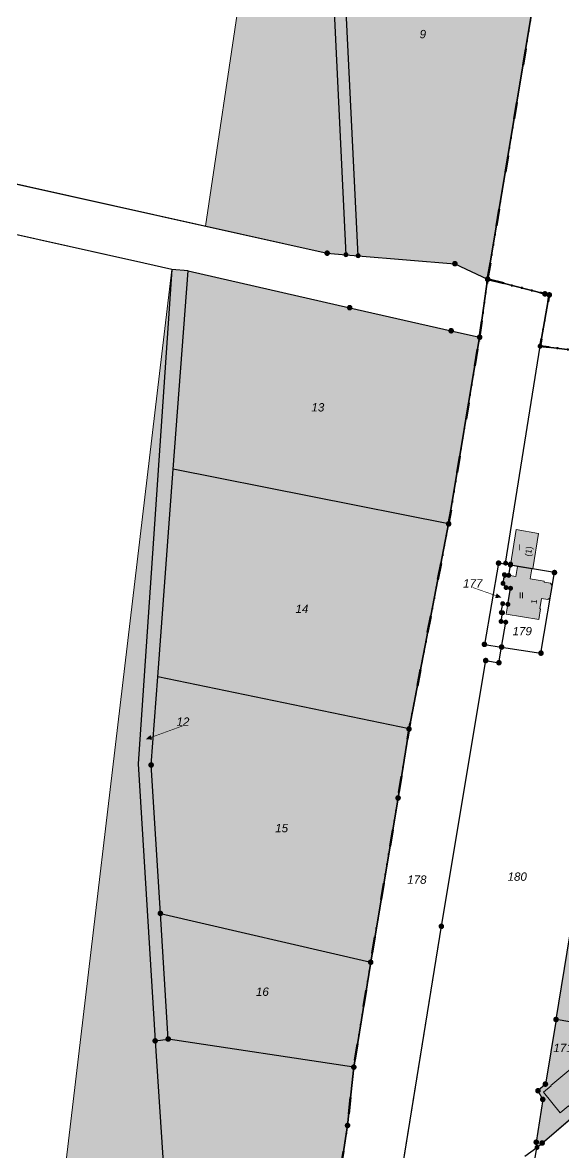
# Model space of a CAD drawing. Header units: metres. Extents: x 361930 to 363047, y 5819267 to 5821471.
# Drawn here: x 362194.5 to 362357.3, y 5820313.4 to 5820653.1 of the extents above; entities that cross this region are included whole.
import ezdxf
from ezdxf.enums import TextEntityAlignment as Align

# ---------------------------------------------------------------- set-up
doc = ezdxf.new("R2010")
doc.units = ezdxf.units.M
doc.linetypes.add('AX_Flurgrenze_2012', pattern=[16.03, 5, -2.5, 0.01, -3, 0.01, -3, 0.01, -2.5])
doc.layers.add('03-Kataster', color=2, linetype='Continuous')
for name, color, linetype, plot in [('AP_Grenzpunkt', 7, 'Continuous', False), ('AP_LPO', 7, 'Continuous', False), ('AP_PTO', 7, 'Continuous', False), ('AX_BesondereFlurstuecksgrenze', 7, 'Continuous', False), ('AX_Festlegung', 7, 'Continuous', False), ('AX_Gebaeude_Schraffur', 7, 'Continuous', False), ('AX_Gebaeude_Umgrenzung', 7, 'Continuous', False), ('AX_Nutzung_Schraffur', 7, 'Continuous', False), ('AX_Nutzung_Umgrenzung', 7, 'Continuous', False)]:
    doc.layers.add(name, color=color, linetype=linetype, plot=plot)
doc.styles.add('AX_4070', font='arial.ttf', dxfattribs={"height": 1.8})
doc.styles.add('AX_4111', font='ariali.ttf', dxfattribs={"height": 2.5})

# ---------------------------------------------------------------- blocks, each defined once
blk = doc.blocks.new('*U8')
h = blk.add_hatch(color=0)
h.dxf.hatch_style = 1
h.paths.add_polyline_path([(7.07, -2.47), (7.26, -1.91), (8.49, -2.96), (6.87, -3.04)])
at = {"color": 0, "lineweight": 18, "const_width": 0.18}
blk.add_lwpolyline([(0, 0), (8.31, -2.91)], dxfattribs=at)
at = {"color": 0, "const_width": 0.18}
blk.add_lwpolyline([(7.06, -2.47), (7.26, -1.9), (8.47, -2.97), (6.86, -3.04)], close=True, dxfattribs=at)
blk = doc.blocks.new('*U22')
h = blk.add_hatch(color=0)
h.dxf.hatch_style = 1
h.paths.add_polyline_path([(-9.6, -3.49), (-9.39, -4.05), (-11, -4.01), (-9.81, -2.93)])
at = {"color": 0, "lineweight": 18, "const_width": 0.18}
blk.add_lwpolyline([(0, 0), (-10.84, -3.94)], dxfattribs=at)
at = {"color": 0, "const_width": 0.18}
blk.add_lwpolyline([(-9.59, -3.49), (-9.39, -4.05), (-11, -4), (-9.8, -2.92)], close=True, dxfattribs=at)
blk = doc.blocks.new('AX_SY3020')
at = {"true_color": 0xffffff}
blk.add_hatch(color=7, dxfattribs=at).paths.add_polyline_path([(0.75, 0, 1), (-0.75, 0, 1)], flags=0)
at = {"color": 18, "linetype": 'Continuous', "true_color": 0x000000, "const_width": 0.18, "flags": 128}
blk.add_lwpolyline([(0.75, 0, 1), (-0.75, 0, 1)], format="xyb", close=True, dxfattribs=at)
blk = doc.blocks.new('AX_SY3024')
at = {"true_color": 0xffffff}
blk.add_hatch(color=7, dxfattribs=at).paths.add_polyline_path([(0.75, 0, 1), (-0.75, 0, 1)], flags=0)
at = {"true_color": 0x000000}
h = blk.add_hatch(color=18, dxfattribs=at)
h.dxf.hatch_style = 1
edge = h.paths.add_edge_path()
edge.add_arc((0, 0), 0.25, 0, 360)

msp = doc.modelspace()

# ---------------------------------------------------------------- hatches: boundary and pattern name
at = {"layer": 'AX_Gebaeude_Schraffur', "true_color": 0xcccccc}
for points in [[(362343.488, 5820489.633), (362347.8, 5820488.906), (362348.058, 5820488.863), (362349.797, 5820499.555), (362343.068, 5820500.691), (362341.337, 5820489.995)], [(362347.8, 5820488.906), (362343.488, 5820489.633), (362342.984, 5820486.565), (362340.652, 5820486.952), (362339.368, 5820486.046), (362339.12, 5820484.506), (362340.038, 5820483.249), (362341.383, 5820483.043), (362340.115, 5820475.302), (362349.923, 5820473.632), (362350.439, 5820476.821), (362350.182, 5820476.861), (362350.694, 5820479.958), (362352.582, 5820479.64), (362353.332, 5820480.159), (362353.945, 5820483.82), (362353.408, 5820484.574), (362351.51, 5820484.886), (362351.552, 5820485.142), (362347.252, 5820485.856)]]:
    msp.add_hatch(color=254, dxfattribs=at).paths.add_polyline_path(points)
at = {"layer": 'AX_Gebaeude_Schraffur', "true_color": 0x999999}
msp.add_hatch(color=253, dxfattribs=at).paths.add_polyline_path([(362359.522, 5820338.539), (362353.544, 5820333.556), (362353.589, 5820333.502), (362351.262, 5820331.54), (362356.366, 5820325.358), (362358.701, 5820327.342), (362358.758, 5820327.273), (362364.717, 5820332.238)])
at = {"layer": 'AX_Nutzung_Schraffur', "true_color": 0xfff7bf}
for points in [[(362334.495, 5820575.959), (362351.578, 5820679.019), (362354.224, 5820703.046), (362356.703, 5820726.509), (362361.808, 5820754.093), (362369.931, 5820817.142), (362382.526, 5820896.85), (362397.383, 5820980.519), (362403.162, 5821017.839), (362410.844, 5821067.343), (362413.853, 5821071.806), (362423.133, 5821087.339), (362434.259, 5821149.686), (362444.856, 5821218.07), (362458.03, 5821287.295), (362471.873, 5821349.476), (362484.625, 5821408.648), (362497.004, 5821470.504), (362461.832, 5821461.463), (362303.047, 5821395.178), (362299.18, 5821393.817), (362303.084, 5821359.601), (362304.638, 5821253.379), (362308.264, 5821106.273), (362294.312, 5821023.984), (362290.425, 5820968.928), (362280.052, 5820897.162), (362283.805, 5820820.937), (362281.216, 5820803.611), (362249.583, 5820591.931), (362286.201, 5820583.784), (362291.841, 5820583.324), (362295.519, 5820583.022), (362324.637, 5820580.621)], [(362197.231, 5820223.089), (362228.971, 5820201.496), (362235.227, 5820216.079), (362242.291, 5820225.975), (362247.719, 5820231.756), (362255.446, 5820239.089), (362282.828, 5820260.549), (362292.341, 5820321.538), (362294.218, 5820339.074), (362299.3, 5820370.614), (362307.547, 5820420.01), (362310.833, 5820440.734), (362322.766, 5820502.398), (362332.095, 5820558.518), (362323.513, 5820560.468), (362292.988, 5820567.401), (362244.357, 5820578.443), (362239.446, 5820578.873)]]:
    msp.add_hatch(color=254, dxfattribs=at).paths.add_polyline_path(points)
at = {"layer": 'AX_Nutzung_Schraffur', "true_color": 0xffeaf4}
msp.add_hatch(color=7, dxfattribs=at).paths.add_polyline_path([(362355.084, 5820353.4), (362351.881, 5820333.969), (362349.644, 5820331.984), (362351.078, 5820329.382), (362349.128, 5820316.51), (362349.348, 5820314.929), (362350.904, 5820316.263), (362366.712, 5820329.818), (362374.508, 5820336.503), (362375.483, 5820342.837), (362376.558, 5820349.822), (362376.665, 5820350.514), (362380.083, 5820372.716), (362384.418, 5820400.876), (362363.374, 5820403.694)])

# ---------------------------------------------------------------- linework, layer by layer
at = {"layer": '03-Kataster'}
for p, q in [((362280.43, 5820819.894), (362291.841, 5820583.324)), ((362295.519, 5820583.022), (362289.17, 5820711.966)), ((362351.578, 5820679.019), (362334.495, 5820575.959)), ((362334.495, 5820575.959), (362351.578, 5820679.019)), ((362169.587, 5820609.729), (362286.201, 5820583.784)), ((362231.073, 5820580.755), (362136.399, 5820601.866)), ((362239.446, 5820578.873), (362231.073, 5820580.755)), ((362286.201, 5820583.784), (362291.841, 5820583.324)), ((362291.841, 5820583.324), (362295.519, 5820583.022)), ((362295.519, 5820583.022), (362324.637, 5820580.621)), ((362324.637, 5820580.621), (362334.495, 5820575.959)), ((362239.446, 5820578.873), (362229.282, 5820430.237)), ((362244.357, 5820578.443), (362239.446, 5820578.873)), ((362239.89, 5820518.817), (362244.357, 5820578.443)), ((362244.357, 5820578.443), (362292.988, 5820567.401)), ((362334.495, 5820575.959), (362332.095, 5820558.518)), ((362332.095, 5820558.518), (362334.495, 5820575.959)), ((362334.495, 5820575.959), (362351.743, 5820571.55)), ((362351.743, 5820571.55), (362334.495, 5820575.959)), ((362353.055, 5820571.256), (362350.285, 5820555.819)), ((362350.285, 5820555.819), (362353.055, 5820571.256)), ((362351.743, 5820571.55), (362353.055, 5820571.256)), ((362353.055, 5820571.256), (362351.743, 5820571.55)), ((362292.988, 5820567.401), (362323.513, 5820560.468)), ((362323.513, 5820560.468), (362332.095, 5820558.518)), ((362332.095, 5820558.518), (362322.766, 5820502.398)), ((362322.766, 5820502.398), (362332.095, 5820558.518)), ((362339.906, 5820490.594), (362350.285, 5820555.819)), ((362350.285, 5820555.819), (362420.151, 5820547.246)), ((362420.151, 5820547.246), (362350.285, 5820555.819)), ((362235.215, 5820456.415), (362239.89, 5820518.817)), ((362322.766, 5820502.398), (362239.89, 5820518.817)), ((362322.766, 5820502.398), (362310.833, 5820440.734)), ((362310.833, 5820440.734), (362322.766, 5820502.398)), ((362337.79, 5820490.593), (362333.526, 5820466.182)), ((362341.337, 5820489.995), (362337.79, 5820490.593)), ((362341.391, 5820490.329), (362339.906, 5820490.594)), ((362340.839, 5820486.921), (362341.337, 5820489.995)), ((362341.337, 5820489.995), (362341.391, 5820490.329)), ((362354.604, 5820487.76), (362341.337, 5820489.995)), ((362339.12, 5820484.506), (362339.544, 5820487.136)), ((362339.544, 5820487.136), (362340.839, 5820486.921)), ((362350.552, 5820463.538), (362354.604, 5820487.76)), ((362340.038, 5820483.249), (362339.12, 5820484.506)), ((362341.383, 5820483.043), (362340.038, 5820483.249)), ((362340.591, 5820478.209), (362341.383, 5820483.043)), ((362338.552, 5820473.075), (362338.995, 5820475.688)), ((362338.6, 5820475.751), (362339.021, 5820478.418)), ((362338.995, 5820475.688), (362338.6, 5820475.751)), ((362339.021, 5820478.418), (362340.591, 5820478.209)), ((362339.944, 5820472.85), (362338.552, 5820473.075)), ((362338.689, 5820465.38), (362339.944, 5820472.85)), ((362333.526, 5820466.182), (362338.689, 5820465.38)), ((362337.896, 5820460.66), (362338.689, 5820465.38)), ((362338.689, 5820465.38), (362350.552, 5820463.538)), ((362320.569, 5820381.412), (362333.916, 5820461.316)), ((362333.916, 5820461.316), (362337.896, 5820460.66)), ((362233.23, 5820429.919), (362235.215, 5820456.415)), ((362310.833, 5820440.734), (362235.215, 5820456.415)), ((362310.833, 5820440.734), (362307.547, 5820420.01)), ((362307.547, 5820420.01), (362310.833, 5820440.734)), ((362229.282, 5820430.237), (362234.429, 5820346.985)), ((362236.01, 5820385.287), (362233.23, 5820429.919)), ((362307.547, 5820420.01), (362299.3, 5820370.614)), ((362299.3, 5820370.614), (362307.547, 5820420.01)), ((362355.084, 5820353.4), (362363.374, 5820403.694)), ((362236.01, 5820385.287), (362299.3, 5820370.614)), ((362238.362, 5820347.525), (362236.01, 5820385.287)), ((362307.543, 5820300.753), (362320.569, 5820381.412)), ((362299.3, 5820370.614), (362294.218, 5820339.074)), ((362294.218, 5820339.074), (362299.3, 5820370.614)), ((362355.084, 5820353.4), (362351.881, 5820333.969)), ((362362.712, 5820352.129), (362355.084, 5820353.4)), ((362234.429, 5820346.985), (362238.362, 5820347.525)), ((362234.429, 5820346.985), (362242.291, 5820225.975)), ((362294.218, 5820339.074), (362238.362, 5820347.525)), ((362294.218, 5820339.074), (362292.341, 5820321.538)), ((362292.341, 5820321.538), (362294.218, 5820339.074)), ((362351.881, 5820333.969), (362349.644, 5820331.984)), ((362351.078, 5820329.382), (362349.128, 5820316.51)), ((362349.644, 5820331.984), (362351.078, 5820329.382)), ((362350.904, 5820316.263), (362366.712, 5820329.818)), ((362292.341, 5820321.538), (362282.828, 5820260.549)), ((362282.828, 5820260.549), (362292.341, 5820321.538)), ((362349.128, 5820316.51), (362349.348, 5820314.929)), ((362349.348, 5820314.929), (362350.904, 5820316.263)), ((362345.651, 5820312.266), (362349.348, 5820314.929)), ((362346.075, 5820296.062), (362349.348, 5820314.929))]:
    msp.add_line(p, q, dxfattribs=at)
at = {"layer": 'AX_BesondereFlurstuecksgrenze', "color": 211, "linetype": 'AX_Flurgrenze_2012', "lineweight": 100, "true_color": 0xf27fff, "flags": 128}
for points in [[(362334.495, 5820575.959), (362351.578, 5820679.019)], [(362332.095, 5820558.518), (362334.495, 5820575.959)], [(362334.495, 5820575.959), (362351.743, 5820571.55), (362353.055, 5820571.256), (362350.285, 5820555.819), (362420.151, 5820547.246), (362428.292, 5820546.726), (362437.634, 5820546.429), (362439.046, 5820557.472), (362507.936, 5820544.692), (362507.834, 5820543.922), (362517.777, 5820543.636), (362533.961, 5820525.271), (362555.099, 5820501.285), (362557.764, 5820498.261), (362565.533, 5820488.27)], [(362282.828, 5820260.549), (362292.341, 5820321.538), (362294.218, 5820339.074), (362299.3, 5820370.614), (362307.547, 5820420.01), (362310.833, 5820440.734), (362322.766, 5820502.398), (362332.095, 5820558.518)]]:
    msp.add_lwpolyline(points, dxfattribs=at)
at = {"layer": 'AX_Festlegung', "color": 253, "linetype": 'Continuous', "lineweight": 18, "true_color": 0x999999, "flags": 128}
for points in [[(362332.095, 5820558.518), (362334.495, 5820575.959), (362324.637, 5820580.621), (362295.519, 5820583.022), (362291.841, 5820583.324), (362286.201, 5820583.784), (362169.587, 5820609.729), (362141.014, 5820616.086), (362136.362, 5820617.134), (362132.222, 5820602.822), (362136.399, 5820601.866), (362231.073, 5820580.755), (362239.446, 5820578.873), (362244.357, 5820578.443), (362292.988, 5820567.401), (362323.513, 5820560.468), (362332.095, 5820558.518)], [(362565.533, 5820488.27), (362557.764, 5820498.261), (362553.91, 5820494.857), (362546.688, 5820488.48), (362509.724, 5820455.839), (362471.735, 5820422.298), (362434.808, 5820389.721), (362393.462, 5820353.235), (362374.508, 5820336.503), (362366.712, 5820329.818), (362350.904, 5820316.263), (362349.348, 5820314.929), (362346.075, 5820296.062), (362350.982, 5820299.887), (362366.98, 5820314.523), (362375.483, 5820322.032), (362404.495, 5820347.652), (362407.421, 5820350.222), (362442.549, 5820380.902), (362480.052, 5820413.65), (362518.467, 5820447.188), (362555.759, 5820479.738), (362565.533, 5820488.27)]]:
    msp.add_lwpolyline(points, close=True, dxfattribs=at)
msp.add_lwpolyline([(362307.543, 5820300.753), (362320.569, 5820381.412), (362333.916, 5820461.316), (362337.896, 5820460.66), (362338.689, 5820465.38), (362333.526, 5820466.182), (362337.79, 5820490.593), (362341.337, 5820489.995), (362341.391, 5820490.329), (362339.906, 5820490.594), (362350.285, 5820555.819), (362353.055, 5820571.256), (362351.743, 5820571.55), (362334.495, 5820575.959), (362332.095, 5820558.518), (362322.766, 5820502.398), (362310.833, 5820440.734), (362307.547, 5820420.01), (362299.3, 5820370.614), (362294.218, 5820339.074), (362292.341, 5820321.538), (362282.828, 5820260.549)], dxfattribs=at)
at = {"layer": 'AX_Gebaeude_Umgrenzung', "color": 18, "linetype": 'Continuous', "lineweight": 18, "true_color": 0x000000, "flags": 128}
for points in [[(362343.488, 5820489.633), (362347.8, 5820488.906), (362348.058, 5820488.863), (362349.797, 5820499.555), (362343.068, 5820500.691), (362341.337, 5820489.995), (362343.488, 5820489.633)], [(362347.8, 5820488.906), (362343.488, 5820489.633), (362342.984, 5820486.565), (362340.652, 5820486.952), (362339.368, 5820486.046), (362339.12, 5820484.506), (362340.038, 5820483.249), (362341.383, 5820483.043), (362340.115, 5820475.302), (362349.923, 5820473.632), (362350.439, 5820476.821), (362350.182, 5820476.861), (362350.694, 5820479.958), (362352.582, 5820479.64), (362353.332, 5820480.159), (362353.945, 5820483.82), (362353.408, 5820484.574), (362351.51, 5820484.886), (362351.552, 5820485.142), (362347.252, 5820485.856), (362347.8, 5820488.906)], [(362359.522, 5820338.539), (362353.544, 5820333.556), (362353.589, 5820333.502), (362351.262, 5820331.54), (362356.366, 5820325.358), (362358.701, 5820327.342), (362358.758, 5820327.273), (362364.717, 5820332.238), (362359.522, 5820338.539)]]:
    msp.add_lwpolyline(points, close=True, dxfattribs=at)
at = {"layer": 'AX_Nutzung_Umgrenzung', "color": 253, "linetype": 'Continuous', "lineweight": 18, "true_color": 0x999999, "flags": 128}
for points in [[(362397.383, 5820980.519), (362382.526, 5820896.85), (362369.931, 5820817.142), (362361.808, 5820754.093), (362356.703, 5820726.509), (362354.224, 5820703.046), (362351.578, 5820679.019), (362334.495, 5820575.959), (362351.743, 5820571.55), (362353.055, 5820571.256), (362350.285, 5820555.819), (362350.285, 5820555.819), (362420.151, 5820547.246), (362428.292, 5820546.726), (362430.386, 5820559.061), (362409.244, 5820562.767), (362392.553, 5820568.535), (362404.757, 5820640.313), (362415.589, 5820704.013), (362427.409, 5820773.534), (362440.675, 5820846.783), (362451.341, 5820924.05), (362460.524, 5821002.218)], [(362290.425, 5820968.928), (362280.052, 5820897.162), (362283.805, 5820820.937), (362281.216, 5820803.611), (362249.583, 5820591.931), (362286.201, 5820583.784), (362291.841, 5820583.324), (362295.519, 5820583.022), (362324.637, 5820580.621), (362334.495, 5820575.959), (362334.495, 5820575.959), (362351.578, 5820679.019), (362354.224, 5820703.046), (362356.703, 5820726.509), (362361.808, 5820754.093), (362369.931, 5820817.142), (362382.526, 5820896.85), (362397.383, 5820980.519)], [(362307.543, 5820300.753), (362320.569, 5820381.412), (362333.916, 5820461.316), (362337.896, 5820460.66), (362338.689, 5820465.38), (362333.526, 5820466.182), (362337.79, 5820490.593), (362341.337, 5820489.995), (362341.391, 5820490.329), (362339.906, 5820490.594), (362350.285, 5820555.819), (362353.055, 5820571.256), (362351.743, 5820571.55), (362334.495, 5820575.959), (362332.095, 5820558.518), (362322.766, 5820502.398), (362310.833, 5820440.734), (362307.547, 5820420.01), (362299.3, 5820370.614), (362294.218, 5820339.074), (362292.341, 5820321.538), (362282.828, 5820260.549)], [(362420.151, 5820547.246), (362350.285, 5820555.819), (362339.906, 5820490.594), (362341.391, 5820490.329), (362341.337, 5820489.995), (362337.79, 5820490.593), (362333.526, 5820466.182), (362338.689, 5820465.38), (362337.896, 5820460.66), (362333.916, 5820461.316), (362320.569, 5820381.412), (362307.543, 5820300.753)], [(362346.075, 5820296.062), (362349.348, 5820314.929), (362349.128, 5820316.51), (362351.078, 5820329.382), (362349.644, 5820331.984), (362351.881, 5820333.969), (362355.084, 5820353.4), (362363.374, 5820403.694)]]:
    msp.add_lwpolyline(points, dxfattribs=at)
for points in [[(362334.495, 5820575.959), (362324.637, 5820580.621), (362295.519, 5820583.022), (362291.841, 5820583.324), (362286.201, 5820583.784), (362249.583, 5820591.931), (362245.659, 5820592.804), (362169.587, 5820609.729), (362141.014, 5820616.086), (362136.362, 5820617.134), (362132.222, 5820602.822), (362136.399, 5820601.866), (362231.073, 5820580.755), (362239.446, 5820578.873), (362244.357, 5820578.443), (362292.988, 5820567.401), (362323.513, 5820560.468), (362332.095, 5820558.518), (362334.495, 5820575.959)], [(362197.231, 5820223.089), (362228.971, 5820201.496), (362235.227, 5820216.079), (362242.291, 5820225.975), (362247.719, 5820231.756), (362255.446, 5820239.089), (362282.828, 5820260.549), (362292.341, 5820321.538), (362294.218, 5820339.074), (362299.3, 5820370.614), (362307.547, 5820420.01), (362310.833, 5820440.734), (362322.766, 5820502.398), (362332.095, 5820558.518), (362323.513, 5820560.468), (362292.988, 5820567.401), (362244.357, 5820578.443), (362239.446, 5820578.873), (362197.231, 5820223.089)], [(362565.533, 5820488.27), (362557.764, 5820498.261), (362553.91, 5820494.857), (362546.688, 5820488.48), (362509.724, 5820455.839), (362471.735, 5820422.298), (362434.808, 5820389.721), (362393.462, 5820353.235), (362374.508, 5820336.503), (362366.712, 5820329.818), (362350.904, 5820316.263), (362349.348, 5820314.929), (362346.075, 5820296.062), (362350.982, 5820299.887), (362366.98, 5820314.523), (362375.483, 5820322.032), (362404.495, 5820347.652), (362407.421, 5820350.222), (362442.549, 5820380.902), (362480.052, 5820413.65), (362518.467, 5820447.188), (362555.759, 5820479.738), (362565.533, 5820488.27)], [(362355.084, 5820353.4), (362351.881, 5820333.969), (362349.644, 5820331.984), (362351.078, 5820329.382), (362349.128, 5820316.51), (362349.348, 5820314.929), (362350.904, 5820316.263), (362366.712, 5820329.818), (362374.508, 5820336.503), (362375.483, 5820342.837), (362376.558, 5820349.822), (362376.665, 5820350.514), (362380.083, 5820372.716), (362384.418, 5820400.876), (362363.374, 5820403.694), (362355.084, 5820353.4)]]:
    msp.add_lwpolyline(points, close=True, dxfattribs=at)

# ---------------------------------------------------------------- block references
at = {"layer": 'AP_Grenzpunkt'}
for name, p in [('AX_SY3020', (362286.201, 5820583.784)), ('AX_SY3024', (362291.841, 5820583.324)), ('AX_SY3024', (362295.519, 5820583.022)), ('AX_SY3020', (362324.637, 5820580.621)), ('AX_SY3020', (362334.495, 5820575.959)), ('AX_SY3020', (362351.743, 5820571.55)), ('AX_SY3020', (362353.055, 5820571.256)), ('AX_SY3020', (362292.988, 5820567.401)), ('AX_SY3020', (362323.513, 5820560.468)), ('AX_SY3020', (362332.095, 5820558.518)), ('AX_SY3024', (362350.285, 5820555.819)), ('AX_SY3020', (362322.766, 5820502.398)), ('AX_SY3020', (362337.79, 5820490.593)), ('AX_SY3024', (362339.906, 5820490.594)), ('AX_SY3024', (362341.337, 5820489.995)), ('AX_SY3024', (362341.391, 5820490.329)), ('AX_SY3024', (362339.544, 5820487.136)), ('AX_SY3024', (362340.839, 5820486.921)), ('AX_SY3020', (362354.604, 5820487.76)), ('AX_SY3024', (362339.12, 5820484.506)), ('AX_SY3024', (362340.038, 5820483.249)), ('AX_SY3024', (362341.383, 5820483.043)), ('AX_SY3024', (362339.021, 5820478.418)), ('AX_SY3024', (362340.591, 5820478.209)), ('AX_SY3024', (362338.6, 5820475.751)), ('AX_SY3024', (362338.995, 5820475.688)), ('AX_SY3024', (362338.552, 5820473.075)), ('AX_SY3024', (362339.944, 5820472.85)), ('AX_SY3020', (362333.526, 5820466.182)), ('AX_SY3020', (362338.689, 5820465.38)), ('AX_SY3020', (362333.916, 5820461.316)), ('AX_SY3020', (362350.552, 5820463.538)), ('AX_SY3020', (362337.896, 5820460.66)), ('AX_SY3020', (362310.833, 5820440.734)), ('AX_SY3020', (362233.23, 5820429.919)), ('AX_SY3020', (362307.547, 5820420.01)), ('AX_SY3020', (362236.01, 5820385.287)), ('AX_SY3020', (362320.569, 5820381.412)), ('AX_SY3020', (362299.3, 5820370.614)), ('AX_SY3020', (362355.084, 5820353.4)), ('AX_SY3020', (362234.429, 5820346.985)), ('AX_SY3020', (362238.362, 5820347.525)), ('AX_SY3020', (362294.218, 5820339.074)), ('AX_SY3020', (362349.644, 5820331.984)), ('AX_SY3020', (362351.881, 5820333.969)), ('AX_SY3020', (362351.078, 5820329.382)), ('AX_SY3020', (362292.341, 5820321.538)), ('AX_SY3020', (362349.128, 5820316.51)), ('AX_SY3024', (362349.348, 5820314.929)), ('AX_SY3020', (362350.904, 5820316.263))]:
    msp.add_blockref(name, p, dxfattribs=at)
at = {"layer": 'AP_LPO', "color": 18, "true_color": 0x000000}
for name, p in [('*U8', (362330.025, 5820483.266)), ('*U22', (362242.8, 5820441.7))]:
    msp.add_blockref(name, p, dxfattribs=at)

# ---------------------------------------------------------------- texts
at = {"layer": 'AP_PTO', "color": 18, "true_color": 0x000000}
for s, height, style, p in [('9', 2.5, 'AX_4111', (362315, 5820648.4)), ('13', 2.5, 'AX_4111', (362283.4, 5820536.2)), ('I', 1.8, 'AX_4070', (362344.007, 5820494.474)), ('177', 2.5, 'AX_4111', (362330.025, 5820483.266)), ('II', 1.8, 'AX_4070', (362344.644, 5820480.026)), ('14', 2.5, 'AX_4111', (362278.6, 5820475.6)), ('179', 2.5, 'AX_4111', (362344.9, 5820468.9)), ('12', 2.5, 'AX_4111', (362242.8, 5820441.7)), ('15', 2.5, 'AX_4111', (362272.5, 5820409.7)), ('180', 2.5, 'AX_4111', (362343.4, 5820395.1)), ('178', 2.5, 'AX_4111', (362313.2, 5820394.2)), ('16', 2.5, 'AX_4111', (362266.7, 5820360.5)), ('171', 2.5, 'AX_4111', (362357.2, 5820343.6))]:
    msp.add_text(s, height=height, dxfattribs=dict(at, style=style)).set_placement(p, align=Align.CENTER)
at = {"layer": 'AP_PTO', "color": 18, "true_color": 0x000000, "style": 'AX_4070'}
for s, rotation, p in [('(1)', 80.79299, (362347.7, 5820494)), ('1', 80.667, (362349.3, 5820478.9))]:
    msp.add_text(s, height=1.8, rotation=rotation, dxfattribs=at).set_placement(p, align=Align.CENTER)

doc.saveas('drawing.dxf')
